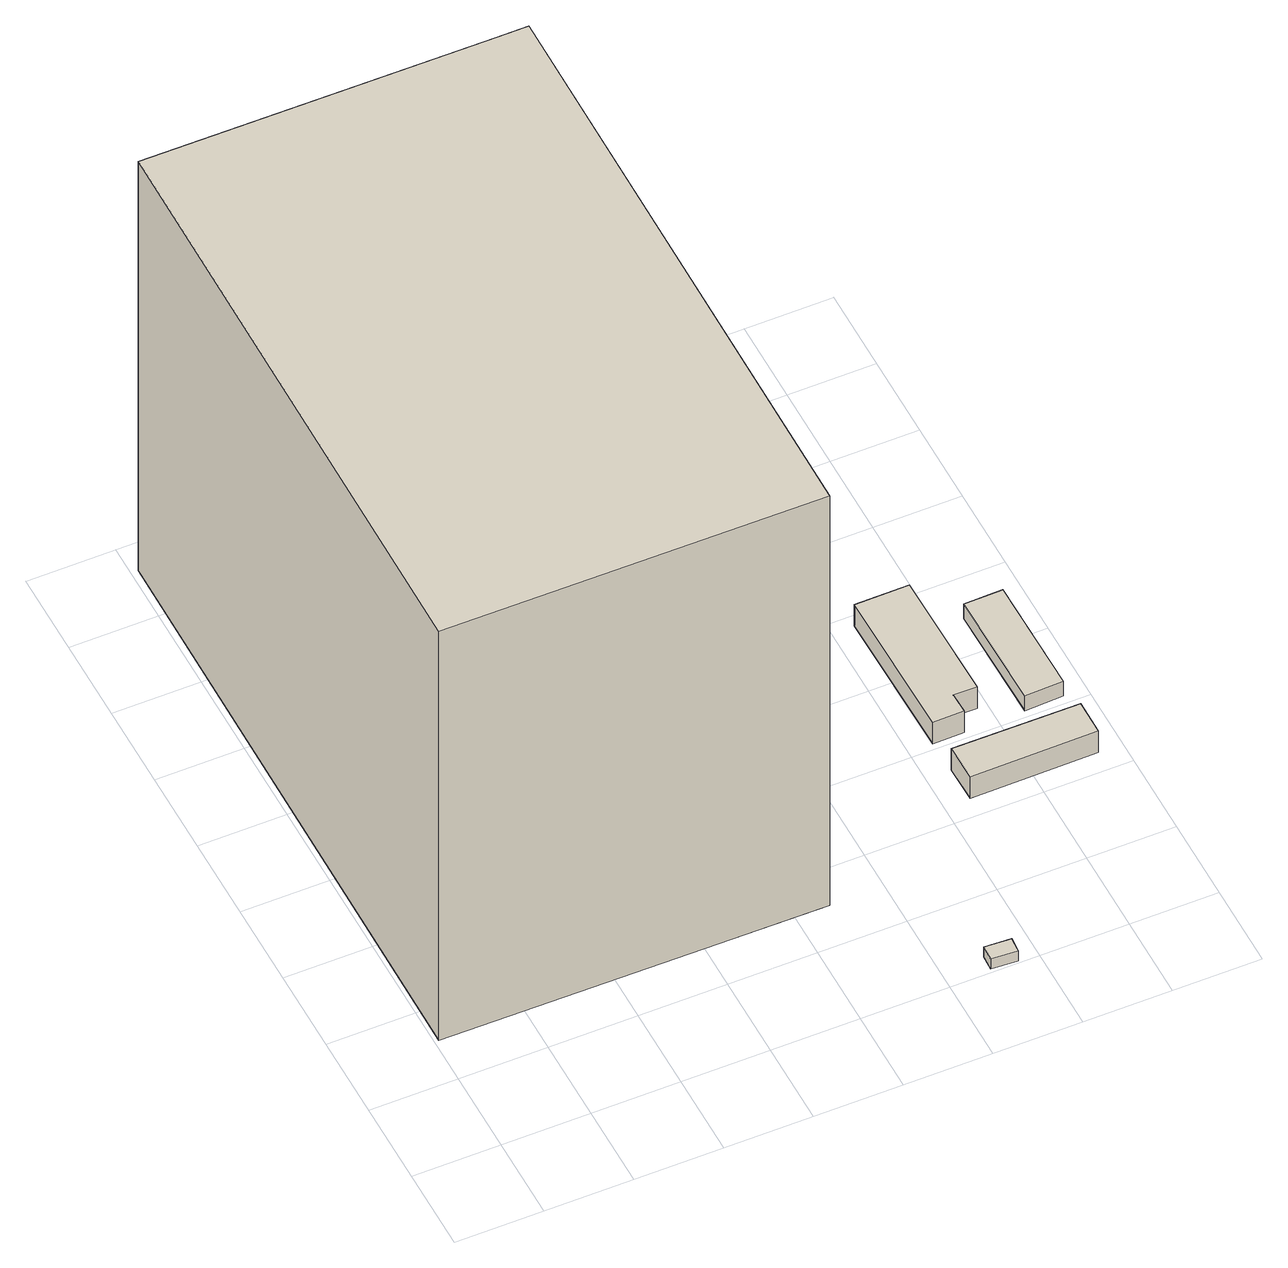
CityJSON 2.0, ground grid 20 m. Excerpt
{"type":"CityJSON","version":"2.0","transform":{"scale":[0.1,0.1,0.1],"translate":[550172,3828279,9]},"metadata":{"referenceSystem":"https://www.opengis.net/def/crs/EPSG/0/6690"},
"CityObjects":{
"building1":{"type":"Building","attributes":{"計測周辺長":677.42,"1/2500図郭":107,"区名":"平野区","町丁目名称":"瓜破南１丁目","街区番号":3,"class":"3002","usage":"452","measuredHeight":121.6,"storeysAboveGround":7,"BuildingDetailAttribute.buildingRoofEdgeArea":13074.45,"BuildingDetailAttribute.buildingStructureType":"603","BuildingDetailAttribute.buildingStructureOrgType":"3","BuildingDetailAttribute.detailedUsage":"1620","BuildingDetailAttribute.specifiedBuildingCoverageRate":0.6,"BuildingDetailAttribute.surveyYear":2017,"BuildingRiverFloodingRiskAttribute.description":"10","BuildingRiverFloodingRiskAttribute.rank":"1","BuildingRiverFloodingRiskAttribute.depth":0.49,"BuildingRiverFloodingRiskAttribute.adminType":"2","BuildingRiverFloodingRiskAttribute.scale":"2","BuildingRiverFloodingRiskAttribute.duration":0,"BuildingIDAttribute.prefecture":"27","BuildingIDAttribute.city":"27126"},"geometry":[{"type":"Solid","lod":"1","boundaries":[[[[0,1,2,3,4,5]],[[4,6,7,5]],[[3,8,6,4]],[[2,9,8,3]],[[1,10,9,2]],[[0,11,10,1]],[[5,7,11,0]],[[6,8,9,10,11,7]]]]}]},
"building2":{"type":"Building","attributes":{"計測周辺長":19.28,"1/2500図郭":107,"区名":"平野区","町丁目名称":"瓜破南１丁目","街区番号":3,"class":"3001","usage":"454","storeysAboveGround":1,"BuildingDetailAttribute.buildingRoofEdgeArea":21.77,"BuildingDetailAttribute.buildingStructureType":"610","BuildingDetailAttribute.buildingStructureOrgType":"2","BuildingDetailAttribute.detailedUsage":"1930","BuildingDetailAttribute.specifiedBuildingCoverageRate":0.6,"BuildingDetailAttribute.surveyYear":2017,"BuildingRiverFloodingRiskAttribute.description":"10","BuildingRiverFloodingRiskAttribute.rank":"2","BuildingRiverFloodingRiskAttribute.depth":0.756,"BuildingRiverFloodingRiskAttribute.adminType":"2","BuildingRiverFloodingRiskAttribute.scale":"2","BuildingRiverFloodingRiskAttribute.duration":4.57,"BuildingIDAttribute.prefecture":"27","BuildingIDAttribute.city":"27126"},"geometry":[{"type":"Solid","lod":"1","boundaries":[[[[12,13,14,15]],[[14,16,17,15]],[[13,18,16,14]],[[12,19,18,13]],[[15,17,19,12]],[[16,18,19,17]]]]}]},
"building3":{"type":"Building","attributes":{"計測周辺長":96,"1/2500図郭":107,"区名":"平野区","町丁目名称":"瓜破南１丁目","街区番号":3,"class":"3003","usage":"452","measuredHeight":6.4,"storeysAboveGround":2,"BuildingDetailAttribute.buildingRoofEdgeArea":413,"BuildingDetailAttribute.buildingStructureType":"603","BuildingDetailAttribute.buildingStructureOrgType":"3","BuildingDetailAttribute.detailedUsage":"1620","BuildingDetailAttribute.specifiedBuildingCoverageRate":0.6,"BuildingDetailAttribute.surveyYear":2017,"BuildingRiverFloodingRiskAttribute.description":"10","BuildingRiverFloodingRiskAttribute.rank":"1","BuildingRiverFloodingRiskAttribute.depth":0.101,"BuildingRiverFloodingRiskAttribute.adminType":"2","BuildingRiverFloodingRiskAttribute.scale":"2","BuildingRiverFloodingRiskAttribute.duration":0,"BuildingIDAttribute.prefecture":"27","BuildingIDAttribute.city":"27126"},"geometry":[{"type":"Solid","lod":"1","boundaries":[[[[20,21,22,23,24,25]],[[24,26,27,25]],[[23,28,26,24]],[[22,29,28,23]],[[21,30,29,22]],[[20,31,30,21]],[[25,27,31,20]],[[26,28,29,30,31,27]]]]}]},
"building4":{"type":"Building","attributes":{"計測周辺長":116.38,"1/2500図郭":107,"区名":"平野区","町丁目名称":"瓜破南１丁目","街区番号":3,"class":"3001","usage":"452","measuredHeight":6.4,"storeysAboveGround":1,"BuildingDetailAttribute.buildingRoofEdgeArea":427.23,"BuildingDetailAttribute.buildingStructureType":"610","BuildingDetailAttribute.buildingStructureOrgType":"2","BuildingDetailAttribute.detailedUsage":"1620","BuildingDetailAttribute.specifiedBuildingCoverageRate":0.6,"BuildingDetailAttribute.surveyYear":2017,"BuildingRiverFloodingRiskAttribute.description":"10","BuildingRiverFloodingRiskAttribute.rank":"2","BuildingRiverFloodingRiskAttribute.depth":0.673,"BuildingRiverFloodingRiskAttribute.adminType":"2","BuildingRiverFloodingRiskAttribute.scale":"2","BuildingRiverFloodingRiskAttribute.duration":3.52,"BuildingIDAttribute.prefecture":"27","BuildingIDAttribute.city":"27126"},"geometry":[{"type":"Solid","lod":"1","boundaries":[[[[32,33,34,35]],[[34,36,37,35]],[[33,38,36,34]],[[32,39,38,33]],[[35,37,39,32]],[[36,38,39,37]]]]}]},
"building5":{"type":"Building","attributes":{"計測周辺長":73.25,"1/2500図郭":107,"区名":"平野区","町丁目名称":"瓜破南１丁目","街区番号":3,"class":"3003","usage":"452","measuredHeight":4.4,"storeysAboveGround":1,"BuildingDetailAttribute.buildingRoofEdgeArea":243.91,"BuildingDetailAttribute.buildingStructureType":"610","BuildingDetailAttribute.buildingStructureOrgType":"2","BuildingDetailAttribute.detailedUsage":"1620","BuildingDetailAttribute.specifiedBuildingCoverageRate":0.6,"BuildingDetailAttribute.surveyYear":2017,"BuildingRiverFloodingRiskAttribute.description":"10","BuildingRiverFloodingRiskAttribute.rank":"1","BuildingRiverFloodingRiskAttribute.depth":0.089,"BuildingRiverFloodingRiskAttribute.adminType":"2","BuildingRiverFloodingRiskAttribute.scale":"2","BuildingRiverFloodingRiskAttribute.duration":0,"BuildingIDAttribute.prefecture":"27","BuildingIDAttribute.city":"27126"},"geometry":[{"type":"Solid","lod":"1","boundaries":[[[[40,41,42,43]],[[42,44,45,43]],[[41,46,44,42]],[[40,47,46,41]],[[43,45,47,40]],[[44,46,47,45]]]]}]}
},
"vertices":[
[845,1721,12],[883,1721,12],[876,302,12],[8,307,12],[15,1725,12],[810,1721,12],[15,1725,1228],[810,1721,1228],[8,307,1228],[876,302,1228],[883,1721,1228],[845,1721,1228],
[1094,8,9],[1096,44,9],[1156,40,9],[1154,4,9],[1156,40,39],[1154,4,39],[1096,44,39],[1094,8,39],
[1252,608,15],[1248,966,15],[1371,967,15],[1374,657,15],[1321,657,15],[1322,609,15],[1321,657,79],[1322,609,79],[1374,657,79],[1371,967,79],[1248,966,79],[1252,608,79],
[1259,448,7],[1257,534,7],[1545,533,7],[1545,450,7],[1545,533,71],[1545,450,71],[1257,534,71],[1259,448,71],
[1454,888,17],[1542,889,17],[1544,611,17],[1457,608,17],[1544,611,61],[1457,608,61],[1542,889,61],[1454,888,61]
]}
